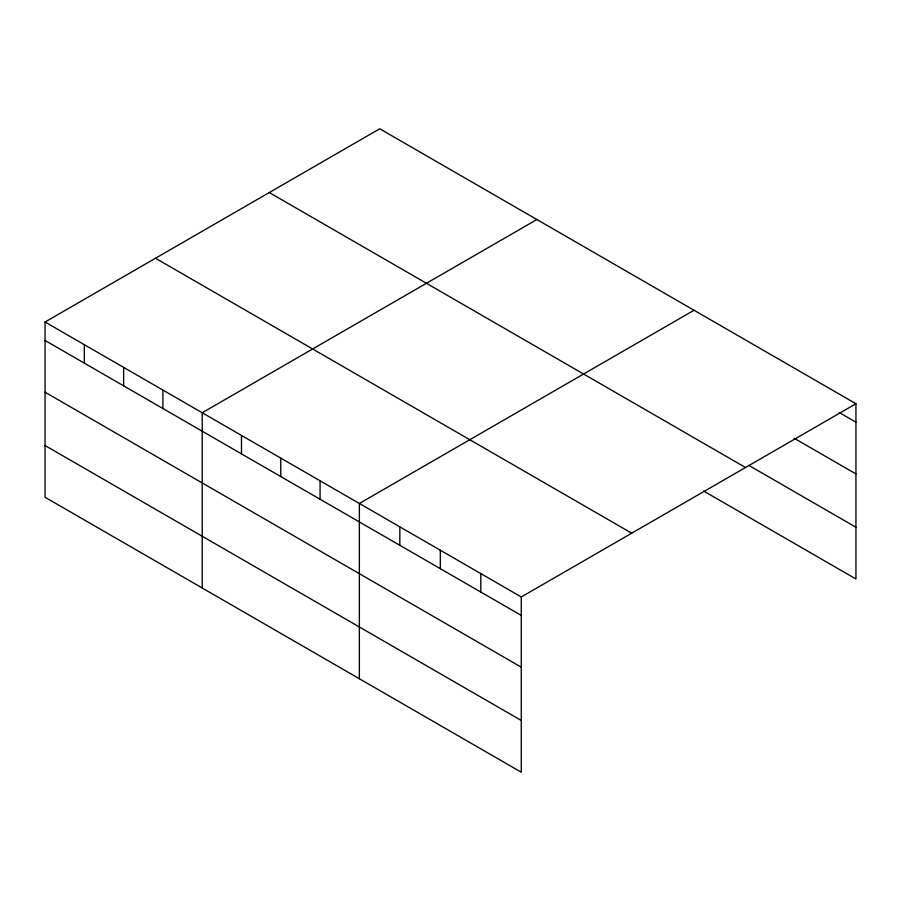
<?xml version="1.0" encoding="UTF-8"?>
<svg xmlns="http://www.w3.org/2000/svg" width="901" height="901" viewBox="0 0 901 901"><rect width="100%" height="100%" fill="white"/><g stroke="black" fill="none" stroke-linecap="round" stroke-linejoin="round"><path stroke-width="1.35" d="M521.274 667.157L521.274 596.958L45.05 322.017L45.05 497.262L521.274 772.213L521.274 667.157L45.05 392.205M45.05 322.017L379.726 128.787L855.95 403.738L855.95 578.983L703.557 491M536.883 219.529L202.207 412.748L202.207 587.993M694.029 310.259L359.364 503.479L359.364 678.723M521.274 596.958L855.95 403.738M839.282 412.568L855.95 422.197M794.04 438.19L855.95 473.937M748.799 465.378L855.95 527.243M269.286 192.555L745.51 467.506M155.49 258.249L631.714 533.201M45.05 340.465L521.274 615.417M45.05 445.522L521.274 720.462M480.796 573.588L480.796 592.047M440.319 550.218L440.319 568.677M399.841 526.848L399.841 545.308M320.069 480.796L320.069 499.244M280.785 458.113L280.785 476.561M241.491 435.431L241.491 453.879M162.912 390.065L162.912 408.513M123.628 367.383L123.628 385.831M84.334 344.7L84.334 363.148"/></g></svg>
